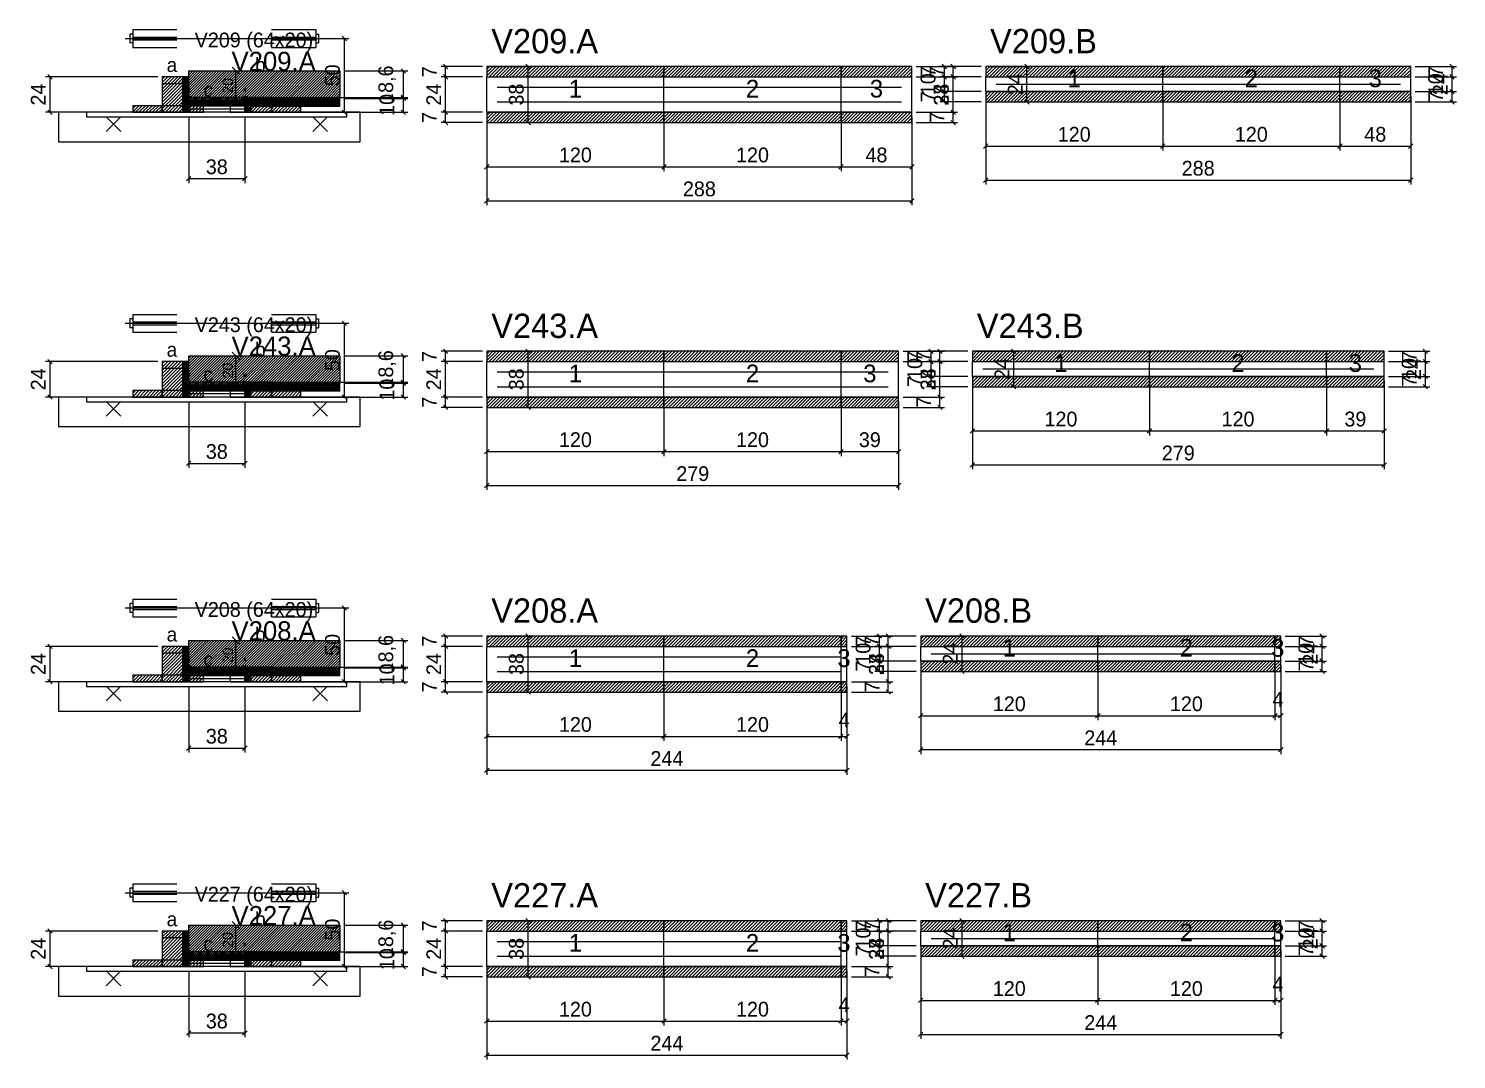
# Model space of a CAD drawing. Extents: x -9000 to 3070, y -3947 to 1250.
# Drawn here: x -69 to 899, y -3368 to -2669 of the extents above; entities that cross this region are included whole.
import ezdxf
from ezdxf.enums import TextEntityAlignment as Align

# ---------------------------------------------------------------- set-up
doc = ezdxf.new("R2010")
doc.units = 0
for name, color, linetype in [('5', 5, 'Continuous'), ('BARRA_ANCORAGEM', 126, 'Continuous'), ('barrote', 126, 'Continuous'), ('CONCRETO', 251, 'Continuous'), ('COTA', 241, 'Continuous'), ('Cota Seção (2x)', 241, 'Continuous'), ('detalhes', 7, 'Continuous'), ('Hachura', 251, 'Continuous'), ('HACHURACONCRETO', 251, 'Continuous'), ('Madeira', 126, 'Continuous'), ('NOMENCLATURA', 7, 'Continuous'), ('Painéis', 200, 'Continuous'), ('presilha', 224, 'Continuous'), ('SARR_2.2x5', 40, 'Continuous'), ('SARR_2.2x7', 40, 'Continuous'), ('SARRAFO_2_2X7', 40, 'Continuous'), ('SCO-___-LAJ', 224, 'Continuous'), ('TENSOR', 224, 'Continuous'), ('Texto Seção', 7, 'Continuous')]:
    doc.layers.add(name, color=color, linetype=linetype)
doc.dimstyles.new('PAINEL', dxfattribs={"dimtxt": 10, "dimasz": 3, "dimexe": 3, "dimexo": 3, "dimgap": 3, "dimtad": 1, "dimblk": 'OBLIQUE', "dimblk1": 'OBLIQUE', "dimcen": 2.5, "dimclrd": 4, "dimclre": 4, "dimclrt": 240, "dimazin": 3, "dimtfac": 1, "dimtmove": 0, "dimatfit": 3})
doc.dimstyles.new('SECAO2X', dxfattribs={"dimtxt": 7, "dimasz": 5, "dimexe": 3, "dimexo": 3, "dimgap": 2, "dimtad": 3, "dimblk": 'OBLIQUE', "dimblk1": 'OBLIQUE', "dimcen": 2.5, "dimclrd": 4, "dimclre": 4, "dimclrt": 1, "dimazin": 3, "dimtfac": 1, "dimtmove": 0, "dimatfit": 3})

# ---------------------------------------------------------------- blocks, each defined once
blk = doc.blocks.new('PAR_ESQ')
for p, q in [((-1, -1), (1, 1)), ((-1, 1), (1, -1))]:
    blk.add_line(p, q)
blk = doc.blocks.new('PAR_FUNDO_ESQ')
for p, q in [((-1, -1), (1, 1)), ((-1, 1), (1, -1))]:
    blk.add_line(p, q)
blk = doc.blocks.new('PAR_FUNDO_DIR')
for p, q in [((-1, -1), (1, 1)), ((-1, 1), (1, -1))]:
    blk.add_line(p, q)
blk = doc.blocks.new('par_int_esq')
for p, q in [((-1, -1), (1, 1)), ((-1, 1), (1, -1))]:
    blk.add_line(p, q)
blk = doc.blocks.new('par_int_dir')
for p, q in [((-1, -1), (1, 1)), ((-1, 1), (1, -1))]:
    blk.add_line(p, q)
blk = doc.blocks.new('_OBLIQUE')
at = {"color": 0, "linetype": 'BYBLOCK'}
blk.add_line((-0.5, -0.5), (0.5, 0.5), dxfattribs=at)

msp = doc.modelspace()

# ---------------------------------------------------------------- hatches: boundary and pattern name
at = {"layer": 'COTA'}
h = msp.add_hatch(dxfattribs=at)
h.set_pattern_fill('ANSI31', scale=0.4)
h.paths.add_polyline_path([(40, -2718), (40, -2698), (142.43, -2698), (142.43, -2716.6), (78, -2716.6), (78, -2718)])
h = msp.add_hatch(dxfattribs=at)
h.set_pattern_fill('ANSI31', scale=0.5)
h.paths.add_polyline_path([(242, -2702), (362, -2702), (362, -2695), (242, -2695)])
h = msp.add_hatch(dxfattribs=at)
h.set_pattern_fill('ANSI31', scale=0.5)
h.paths.add_polyline_path([(362, -2702), (482, -2702), (482, -2695), (362, -2695)])
h = msp.add_hatch(dxfattribs=at)
h.set_pattern_fill('ANSI31', scale=0.5)
h.paths.add_polyline_path([(482, -2702), (530, -2702), (530, -2695), (482, -2695)])
h = msp.add_hatch(dxfattribs=at)
h.set_pattern_fill('ANSI31', scale=0.5)
h.paths.add_polyline_path([(580, -2702), (700, -2702), (700, -2695), (580, -2695)])
h = msp.add_hatch(dxfattribs=at)
h.set_pattern_fill('ANSI31', scale=0.5)
h.paths.add_polyline_path([(700, -2702), (820, -2702), (820, -2695), (700, -2695)])
h = msp.add_hatch(dxfattribs=at)
h.set_pattern_fill('ANSI31', scale=0.5)
h.paths.add_polyline_path([(820, -2702), (868, -2702), (868, -2695), (820, -2695)])
h = msp.add_hatch(dxfattribs=at)
h.set_pattern_fill('ANSI31', scale=0.5)
h.paths.add_polyline_path([(580, -2719), (700, -2719), (700, -2712), (580, -2712)])
h = msp.add_hatch(dxfattribs=at)
h.set_pattern_fill('ANSI31', scale=0.5)
h.paths.add_polyline_path([(700, -2719), (820, -2719), (820, -2712), (700, -2712)])
h = msp.add_hatch(dxfattribs=at)
h.set_pattern_fill('ANSI31', scale=0.5)
h.paths.add_polyline_path([(820, -2719), (868, -2719), (868, -2712), (820, -2712)])
h = msp.add_hatch(dxfattribs=at)
h.set_pattern_fill('ANSI31', scale=0.5)
h.paths.add_polyline_path([(242, -2733), (362, -2733), (362, -2726), (242, -2726)])
h = msp.add_hatch(dxfattribs=at)
h.set_pattern_fill('ANSI31', scale=0.5)
h.paths.add_polyline_path([(362, -2733), (482, -2733), (482, -2726), (362, -2726)])
h = msp.add_hatch(dxfattribs=at)
h.set_pattern_fill('ANSI31', scale=0.5)
h.paths.add_polyline_path([(482, -2733), (530, -2733), (530, -2726), (482, -2726)])
h = msp.add_hatch(dxfattribs=at)
h.set_pattern_fill('ANSI31', scale=0.4)
h.paths.add_polyline_path([(40, -2911), (40, -2891), (142.43, -2891), (142.43, -2909.6), (78, -2909.6), (78, -2911)])
h = msp.add_hatch(dxfattribs=at)
h.set_pattern_fill('ANSI31', scale=0.5)
h.paths.add_polyline_path([(242, -2895), (362, -2895), (362, -2888), (242, -2888)])
h = msp.add_hatch(dxfattribs=at)
h.set_pattern_fill('ANSI31', scale=0.5)
h.paths.add_polyline_path([(362, -2895), (482, -2895), (482, -2888), (362, -2888)])
h = msp.add_hatch(dxfattribs=at)
h.set_pattern_fill('ANSI31', scale=0.5)
h.paths.add_polyline_path([(482, -2895), (521, -2895), (521, -2888), (482, -2888)])
h = msp.add_hatch(dxfattribs=at)
h.set_pattern_fill('ANSI31', scale=0.5)
h.paths.add_polyline_path([(571, -2895), (691, -2895), (691, -2888), (571, -2888)])
h = msp.add_hatch(dxfattribs=at)
h.set_pattern_fill('ANSI31', scale=0.5)
h.paths.add_polyline_path([(691, -2895), (811, -2895), (811, -2888), (691, -2888)])
h = msp.add_hatch(dxfattribs=at)
h.set_pattern_fill('ANSI31', scale=0.5)
h.paths.add_polyline_path([(811, -2895), (850, -2895), (850, -2888), (811, -2888)])
h = msp.add_hatch(dxfattribs=at)
h.set_pattern_fill('ANSI31', scale=0.5)
h.paths.add_polyline_path([(571, -2912), (691, -2912), (691, -2905), (571, -2905)])
h = msp.add_hatch(dxfattribs=at)
h.set_pattern_fill('ANSI31', scale=0.5)
h.paths.add_polyline_path([(691, -2912), (811, -2912), (811, -2905), (691, -2905)])
h = msp.add_hatch(dxfattribs=at)
h.set_pattern_fill('ANSI31', scale=0.5)
h.paths.add_polyline_path([(811, -2912), (850, -2912), (850, -2905), (811, -2905)])
h = msp.add_hatch(dxfattribs=at)
h.set_pattern_fill('ANSI31', scale=0.5)
h.paths.add_polyline_path([(242, -2926), (362, -2926), (362, -2919), (242, -2919)])
h = msp.add_hatch(dxfattribs=at)
h.set_pattern_fill('ANSI31', scale=0.5)
h.paths.add_polyline_path([(362, -2926), (482, -2926), (482, -2919), (362, -2919)])
h = msp.add_hatch(dxfattribs=at)
h.set_pattern_fill('ANSI31', scale=0.5)
h.paths.add_polyline_path([(482, -2926), (521, -2926), (521, -2919), (482, -2919)])
h = msp.add_hatch(dxfattribs=at)
h.set_pattern_fill('ANSI31', scale=0.4)
h.paths.add_polyline_path([(40, -3104), (40, -3084), (142.43, -3084), (142.43, -3102.6), (78, -3102.6), (78, -3104)])
h = msp.add_hatch(dxfattribs=at)
h.set_pattern_fill('ANSI31', scale=0.5)
h.paths.add_polyline_path([(242, -3088), (362, -3088), (362, -3081), (242, -3081)])
h = msp.add_hatch(dxfattribs=at)
h.set_pattern_fill('ANSI31', scale=0.5)
h.paths.add_polyline_path([(362, -3088), (482, -3088), (482, -3081), (362, -3081)])
h = msp.add_hatch(dxfattribs=at)
h.set_pattern_fill('ANSI31', scale=0.5)
h.paths.add_polyline_path([(482, -3088), (486, -3088), (486, -3081), (482, -3081)])
h = msp.add_hatch(dxfattribs=at)
h.set_pattern_fill('ANSI31', scale=0.5)
h.paths.add_polyline_path([(536, -3088), (656, -3088), (656, -3081), (536, -3081)])
h = msp.add_hatch(dxfattribs=at)
h.set_pattern_fill('ANSI31', scale=0.5)
h.paths.add_polyline_path([(656, -3088), (776, -3088), (776, -3081), (656, -3081)])
h = msp.add_hatch(dxfattribs=at)
h.set_pattern_fill('ANSI31', scale=0.5)
h.paths.add_polyline_path([(776, -3088), (780, -3088), (780, -3081), (776, -3081)])
h = msp.add_hatch(dxfattribs=at)
h.set_pattern_fill('ANSI31', scale=0.5)
h.paths.add_polyline_path([(536, -3105), (656, -3105), (656, -3098), (536, -3098)])
h = msp.add_hatch(dxfattribs=at)
h.set_pattern_fill('ANSI31', scale=0.5)
h.paths.add_polyline_path([(656, -3105), (776, -3105), (776, -3098), (656, -3098)])
h = msp.add_hatch(dxfattribs=at)
h.set_pattern_fill('ANSI31', scale=0.5)
h.paths.add_polyline_path([(776, -3105), (780, -3105), (780, -3098), (776, -3098)])
h = msp.add_hatch(dxfattribs=at)
h.set_pattern_fill('ANSI31', scale=0.5)
h.paths.add_polyline_path([(242, -3119), (362, -3119), (362, -3112), (242, -3112)])
h = msp.add_hatch(dxfattribs=at)
h.set_pattern_fill('ANSI31', scale=0.5)
h.paths.add_polyline_path([(362, -3119), (482, -3119), (482, -3112), (362, -3112)])
h = msp.add_hatch(dxfattribs=at)
h.set_pattern_fill('ANSI31', scale=0.5)
h.paths.add_polyline_path([(482, -3119), (486, -3119), (486, -3112), (482, -3112)])
h = msp.add_hatch(dxfattribs=at)
h.set_pattern_fill('ANSI31', scale=0.4)
h.paths.add_polyline_path([(40, -3297), (40, -3277), (142.43, -3277), (142.43, -3295.6), (78, -3295.6), (78, -3297)])
h = msp.add_hatch(dxfattribs=at)
h.set_pattern_fill('ANSI31', scale=0.5)
h.paths.add_polyline_path([(242, -3281), (362, -3281), (362, -3274), (242, -3274)])
h = msp.add_hatch(dxfattribs=at)
h.set_pattern_fill('ANSI31', scale=0.5)
h.paths.add_polyline_path([(362, -3281), (482, -3281), (482, -3274), (362, -3274)])
h = msp.add_hatch(dxfattribs=at)
h.set_pattern_fill('ANSI31', scale=0.5)
h.paths.add_polyline_path([(482, -3281), (486, -3281), (486, -3274), (482, -3274)])
h = msp.add_hatch(dxfattribs=at)
h.set_pattern_fill('ANSI31', scale=0.5)
h.paths.add_polyline_path([(536, -3281), (656, -3281), (656, -3274), (536, -3274)])
h = msp.add_hatch(dxfattribs=at)
h.set_pattern_fill('ANSI31', scale=0.5)
h.paths.add_polyline_path([(656, -3281), (776, -3281), (776, -3274), (656, -3274)])
h = msp.add_hatch(dxfattribs=at)
h.set_pattern_fill('ANSI31', scale=0.5)
h.paths.add_polyline_path([(776, -3281), (780, -3281), (780, -3274), (776, -3274)])
h = msp.add_hatch(dxfattribs=at)
h.set_pattern_fill('ANSI31', scale=0.5)
h.paths.add_polyline_path([(536, -3298), (656, -3298), (656, -3291), (536, -3291)])
h = msp.add_hatch(dxfattribs=at)
h.set_pattern_fill('ANSI31', scale=0.5)
h.paths.add_polyline_path([(656, -3298), (776, -3298), (776, -3291), (656, -3291)])
h = msp.add_hatch(dxfattribs=at)
h.set_pattern_fill('ANSI31', scale=0.5)
h.paths.add_polyline_path([(776, -3298), (780, -3298), (780, -3291), (776, -3291)])
h = msp.add_hatch(dxfattribs=at)
h.set_pattern_fill('ANSI31', scale=0.5)
h.paths.add_polyline_path([(242, -3312), (362, -3312), (362, -3305), (242, -3305)])
h = msp.add_hatch(dxfattribs=at)
h.set_pattern_fill('ANSI31', scale=0.5)
h.paths.add_polyline_path([(362, -3312), (482, -3312), (482, -3305), (362, -3305)])
h = msp.add_hatch(dxfattribs=at)
h.set_pattern_fill('ANSI31', scale=0.5)
h.paths.add_polyline_path([(482, -3312), (486, -3312), (486, -3305), (482, -3305)])
at = {"layer": 'Hachura'}
h = msp.add_hatch(dxfattribs=at)
h.set_pattern_fill('ANSI31', scale=0.5)
h.paths.add_polyline_path([(22, -2726), (36, -2726), (36, -2702), (22, -2702)])
h = msp.add_hatch(dxfattribs=at)
h.set_pattern_fill('ANSI31', scale=0.5)
h.paths.add_polyline_path([(22, -2706.4), (36, -2706.4), (36, -2702), (22, -2702)])
h = msp.add_hatch(dxfattribs=at)
h.set_pattern_fill('SOLID')
h.paths.add_polyline_path([(36, -2726), (40, -2726), (40, -2702), (36, -2702)])
h = msp.add_hatch(dxfattribs=at)
h.set_pattern_fill('SOLID')
h.paths.add_polyline_path([(40, -2721.6), (78, -2721.6), (78, -2718), (40, -2718)])
h = msp.add_hatch(dxfattribs=at)
h.set_pattern_fill('SOLID')
h.paths.add_polyline_path([(78, -2726), (82, -2726), (82, -2716), (78, -2716)])
h = msp.add_hatch(dxfattribs=at)
h.set_pattern_fill('SOLID')
h.paths.add_polyline_path([(78, -2716), (142.43, -2716), (142.43, -2722), (78, -2722)])
h = msp.add_hatch(dxfattribs=at)
h.set_pattern_fill('ANSI31', scale=0.5)
h.paths.add_polyline_path([(82, -2726), (96, -2726), (96, -2716), (82, -2716)])
h = msp.add_hatch(dxfattribs=at)
h.set_pattern_fill('ANSI31', scale=0.5)
h.paths.add_polyline_path([(82, -2720.4), (96, -2720.4), (96, -2716), (82, -2716)])
h = msp.add_hatch(dxfattribs=at)
h.set_pattern_fill('ANSI31', scale=0.5)
h.paths.add_polyline_path([(2, -2726), (22, -2726), (22, -2721.6), (2, -2721.6)])
h = msp.add_hatch(dxfattribs=at)
h.set_pattern_fill('ANSI31', scale=0.5)
h.paths.add_polyline_path([(40, -2726), (50, -2726), (50, -2721.6), (40, -2721.6)])
h = msp.add_hatch(dxfattribs=at)
h.set_pattern_fill('ANSI31', scale=0.5)
h.paths.add_polyline_path([(96, -2726), (116, -2726), (116, -2721.6), (96, -2721.6)])
h = msp.add_hatch(dxfattribs=at)
h.set_pattern_fill('ANSI31', scale=0.5)
h.paths.add_polyline_path([(22, -2919), (36, -2919), (36, -2895), (22, -2895)])
h = msp.add_hatch(dxfattribs=at)
h.set_pattern_fill('ANSI31', scale=0.5)
h.paths.add_polyline_path([(22, -2899.4), (36, -2899.4), (36, -2895), (22, -2895)])
h = msp.add_hatch(dxfattribs=at)
h.set_pattern_fill('SOLID')
h.paths.add_polyline_path([(36, -2919), (40, -2919), (40, -2895), (36, -2895)])
h = msp.add_hatch(dxfattribs=at)
h.set_pattern_fill('SOLID')
h.paths.add_polyline_path([(40, -2914.6), (78, -2914.6), (78, -2911), (40, -2911)])
h = msp.add_hatch(dxfattribs=at)
h.set_pattern_fill('SOLID')
h.paths.add_polyline_path([(78, -2919), (82, -2919), (82, -2909), (78, -2909)])
h = msp.add_hatch(dxfattribs=at)
h.set_pattern_fill('SOLID')
h.paths.add_polyline_path([(78, -2909), (142.43, -2909), (142.43, -2915), (78, -2915)])
h = msp.add_hatch(dxfattribs=at)
h.set_pattern_fill('ANSI31', scale=0.5)
h.paths.add_polyline_path([(82, -2919), (96, -2919), (96, -2909), (82, -2909)])
h = msp.add_hatch(dxfattribs=at)
h.set_pattern_fill('ANSI31', scale=0.5)
h.paths.add_polyline_path([(82, -2913.4), (96, -2913.4), (96, -2909), (82, -2909)])
h = msp.add_hatch(dxfattribs=at)
h.set_pattern_fill('ANSI31', scale=0.5)
h.paths.add_polyline_path([(2, -2919), (22, -2919), (22, -2914.6), (2, -2914.6)])
h = msp.add_hatch(dxfattribs=at)
h.set_pattern_fill('ANSI31', scale=0.5)
h.paths.add_polyline_path([(40, -2919), (50, -2919), (50, -2914.6), (40, -2914.6)])
h = msp.add_hatch(dxfattribs=at)
h.set_pattern_fill('ANSI31', scale=0.5)
h.paths.add_polyline_path([(96, -2919), (116, -2919), (116, -2914.6), (96, -2914.6)])
h = msp.add_hatch(dxfattribs=at)
h.set_pattern_fill('ANSI31', scale=0.5)
h.paths.add_polyline_path([(22, -3112), (36, -3112), (36, -3088), (22, -3088)])
h = msp.add_hatch(dxfattribs=at)
h.set_pattern_fill('ANSI31', scale=0.5)
h.paths.add_polyline_path([(22, -3092.4), (36, -3092.4), (36, -3088), (22, -3088)])
h = msp.add_hatch(dxfattribs=at)
h.set_pattern_fill('SOLID')
h.paths.add_polyline_path([(36, -3112), (40, -3112), (40, -3088), (36, -3088)])
h = msp.add_hatch(dxfattribs=at)
h.set_pattern_fill('SOLID')
h.paths.add_polyline_path([(40, -3107.6), (78, -3107.6), (78, -3104), (40, -3104)])
h = msp.add_hatch(dxfattribs=at)
h.set_pattern_fill('SOLID')
h.paths.add_polyline_path([(78, -3112), (82, -3112), (82, -3102), (78, -3102)])
h = msp.add_hatch(dxfattribs=at)
h.set_pattern_fill('SOLID')
h.paths.add_polyline_path([(78, -3102), (142.43, -3102), (142.43, -3108), (78, -3108)])
h = msp.add_hatch(dxfattribs=at)
h.set_pattern_fill('ANSI31', scale=0.5)
h.paths.add_polyline_path([(82, -3112), (96, -3112), (96, -3102), (82, -3102)])
h = msp.add_hatch(dxfattribs=at)
h.set_pattern_fill('ANSI31', scale=0.5)
h.paths.add_polyline_path([(82, -3106.4), (96, -3106.4), (96, -3102), (82, -3102)])
h = msp.add_hatch(dxfattribs=at)
h.set_pattern_fill('ANSI31', scale=0.5)
h.paths.add_polyline_path([(2, -3112), (22, -3112), (22, -3107.6), (2, -3107.6)])
h = msp.add_hatch(dxfattribs=at)
h.set_pattern_fill('ANSI31', scale=0.5)
h.paths.add_polyline_path([(40, -3112), (50, -3112), (50, -3107.6), (40, -3107.6)])
h = msp.add_hatch(dxfattribs=at)
h.set_pattern_fill('ANSI31', scale=0.5)
h.paths.add_polyline_path([(96, -3112), (116, -3112), (116, -3107.6), (96, -3107.6)])
h = msp.add_hatch(dxfattribs=at)
h.set_pattern_fill('ANSI31', scale=0.5)
h.paths.add_polyline_path([(22, -3305), (36, -3305), (36, -3281), (22, -3281)])
h = msp.add_hatch(dxfattribs=at)
h.set_pattern_fill('ANSI31', scale=0.5)
h.paths.add_polyline_path([(22, -3285.4), (36, -3285.4), (36, -3281), (22, -3281)])
h = msp.add_hatch(dxfattribs=at)
h.set_pattern_fill('SOLID')
h.paths.add_polyline_path([(36, -3305), (40, -3305), (40, -3281), (36, -3281)])
h = msp.add_hatch(dxfattribs=at)
h.set_pattern_fill('SOLID')
h.paths.add_polyline_path([(40, -3300.6), (78, -3300.6), (78, -3297), (40, -3297)])
h = msp.add_hatch(dxfattribs=at)
h.set_pattern_fill('SOLID')
h.paths.add_polyline_path([(78, -3305), (82, -3305), (82, -3295), (78, -3295)])
h = msp.add_hatch(dxfattribs=at)
h.set_pattern_fill('SOLID')
h.paths.add_polyline_path([(78, -3295), (142.43, -3295), (142.43, -3301), (78, -3301)])
h = msp.add_hatch(dxfattribs=at)
h.set_pattern_fill('ANSI31', scale=0.5)
h.paths.add_polyline_path([(82, -3305), (96, -3305), (96, -3295), (82, -3295)])
h = msp.add_hatch(dxfattribs=at)
h.set_pattern_fill('ANSI31', scale=0.5)
h.paths.add_polyline_path([(82, -3299.4), (96, -3299.4), (96, -3295), (82, -3295)])
h = msp.add_hatch(dxfattribs=at)
h.set_pattern_fill('ANSI31', scale=0.5)
h.paths.add_polyline_path([(2, -3305), (22, -3305), (22, -3300.6), (2, -3300.6)])
h = msp.add_hatch(dxfattribs=at)
h.set_pattern_fill('ANSI31', scale=0.5)
h.paths.add_polyline_path([(40, -3305), (50, -3305), (50, -3300.6), (40, -3300.6)])
h = msp.add_hatch(dxfattribs=at)
h.set_pattern_fill('ANSI31', scale=0.5)
h.paths.add_polyline_path([(96, -3305), (116, -3305), (116, -3300.6), (96, -3300.6)])
at = {"layer": 'HACHURACONCRETO'}
h = msp.add_hatch(dxfattribs=at)
h.set_pattern_fill('ANSI31', scale=0.3)
h.paths.add_polyline_path([(40, -2721.6), (78, -2721.6), (78, -2716), (40, -2716)])
h = msp.add_hatch(dxfattribs=at)
h.set_pattern_fill('ANSI31', scale=0.3)
h.paths.add_polyline_path([(40, -2914.6), (78, -2914.6), (78, -2909), (40, -2909)])
h = msp.add_hatch(dxfattribs=at)
h.set_pattern_fill('ANSI31', scale=0.3)
h.paths.add_polyline_path([(40, -3107.6), (78, -3107.6), (78, -3102), (40, -3102)])
h = msp.add_hatch(dxfattribs=at)
h.set_pattern_fill('ANSI31', scale=0.3)
h.paths.add_polyline_path([(40, -3300.6), (78, -3300.6), (78, -3295), (40, -3295)])

# ---------------------------------------------------------------- linework, layer by layer
for p, q in [((2, -2670), (32, -2670)), ((2, -2670), (2, -2682)), ((96, -2670), (126, -2670)), ((126, -2670), (126, -2682)), ((0, -2673), (0, -2679)), ((2, -2673), (0, -2673)), ((2, -2679), (0, -2679)), ((2, -2675), (32, -2675)), ((2, -2677), (32, -2677)), ((96, -2675), (126, -2675)), ((96, -2677), (126, -2677)), ((126, -2673), (128, -2673)), ((126, -2679), (128, -2679)), ((128, -2673), (128, -2679)), ((2, -2682), (32, -2682)), ((96, -2682), (126, -2682)), ((2, -2863), (32, -2863)), ((2, -2863), (2, -2875)), ((96, -2863), (126, -2863)), ((126, -2863), (126, -2875)), ((0, -2866), (0, -2872)), ((2, -2866), (0, -2866)), ((2, -2872), (0, -2872)), ((2, -2868), (32, -2868)), ((2, -2870), (32, -2870)), ((96, -2868), (126, -2868)), ((96, -2870), (126, -2870)), ((126, -2866), (128, -2866)), ((126, -2872), (128, -2872)), ((128, -2866), (128, -2872)), ((2, -2875), (32, -2875)), ((96, -2875), (126, -2875)), ((2, -3056), (32, -3056)), ((2, -3056), (2, -3068)), ((96, -3056), (126, -3056)), ((126, -3056), (126, -3068)), ((0, -3059), (0, -3065)), ((2, -3059), (0, -3059)), ((2, -3065), (0, -3065)), ((2, -3061), (32, -3061)), ((2, -3063), (32, -3063)), ((96, -3061), (126, -3061)), ((96, -3063), (126, -3063)), ((126, -3059), (128, -3059)), ((126, -3065), (128, -3065)), ((128, -3059), (128, -3065)), ((2, -3068), (32, -3068)), ((96, -3068), (126, -3068)), ((2, -3249), (32, -3249)), ((2, -3249), (2, -3261)), ((96, -3249), (126, -3249)), ((126, -3249), (126, -3261)), ((0, -3252), (0, -3258)), ((2, -3252), (0, -3252)), ((2, -3258), (0, -3258)), ((2, -3254), (32, -3254)), ((2, -3256), (32, -3256)), ((96, -3254), (126, -3254)), ((96, -3256), (126, -3256)), ((126, -3252), (128, -3252)), ((126, -3258), (128, -3258)), ((128, -3252), (128, -3258)), ((2, -3261), (32, -3261)), ((96, -3261), (126, -3261))]:
    msp.add_line(p, q)
at = {"layer": 'BARRA_ANCORAGEM'}
for p, q in [((40, -2718.3), (78, -2718.3)), ((40, -2720.3), (40, -2718.3)), ((78, -2720.3), (78, -2718.3)), ((40, -2720.3), (78, -2720.3)), ((40, -2721.7), (78, -2721.7)), ((40, -2723.7), (40, -2721.7)), ((40, -2723.7), (78, -2723.7)), ((78, -2723.7), (78, -2721.7)), ((40, -2911.3), (78, -2911.3)), ((40, -2913.3), (40, -2911.3)), ((78, -2913.3), (78, -2911.3)), ((40, -2913.3), (78, -2913.3)), ((40, -2914.7), (78, -2914.7)), ((40, -2916.7), (40, -2914.7)), ((40, -2916.7), (78, -2916.7)), ((78, -2916.7), (78, -2914.7)), ((40, -3104.3), (78, -3104.3)), ((40, -3106.3), (40, -3104.3)), ((78, -3106.3), (78, -3104.3)), ((40, -3106.3), (78, -3106.3)), ((40, -3107.7), (78, -3107.7)), ((40, -3109.7), (40, -3107.7)), ((40, -3109.7), (78, -3109.7)), ((78, -3109.7), (78, -3107.7)), ((40, -3297.3), (78, -3297.3)), ((40, -3299.3), (40, -3297.3)), ((40, -3299.3), (78, -3299.3)), ((78, -3299.3), (78, -3297.3)), ((40, -3300.7), (78, -3300.7)), ((40, -3302.7), (40, -3300.7)), ((40, -3302.7), (78, -3302.7)), ((78, -3302.7), (78, -3300.7))]:
    msp.add_line(p, q, dxfattribs=at)
at = {"layer": 'barrote'}
for points in [[(-48.215, -2746), (156.215, -2746), (156.215, -2726), (-48.215, -2726)], [(-48.215, -2939), (156.215, -2939), (156.215, -2919), (-48.215, -2919)], [(-48.215, -3132), (156.215, -3132), (156.215, -3112), (-48.215, -3112)], [(-48.215, -3325), (156.215, -3325), (156.215, -3305), (-48.215, -3305)]]:
    msp.add_lwpolyline(points, close=True, dxfattribs=at)
at = {"layer": 'CONCRETO'}
for points in [[(40, -2718), (40, -2698), (142.43, -2698), (142.43, -2716.6), (78, -2716.6), (78, -2718)], [(40, -2911), (40, -2891), (142.43, -2891), (142.43, -2909.6), (78, -2909.6), (78, -2911)], [(40, -3104), (40, -3084), (142.43, -3084), (142.43, -3102.6), (78, -3102.6), (78, -3104)], [(40, -3297), (40, -3277), (142.43, -3277), (142.43, -3295.6), (78, -3295.6), (78, -3297)]]:
    msp.add_lwpolyline(points, close=True, dxfattribs=at)
at = {"layer": 'HACHURACONCRETO'}
for points in [[(40, -2721.6), (78, -2721.6), (78, -2716), (40, -2716)], [(40, -2914.6), (78, -2914.6), (78, -2909), (40, -2909)], [(40, -3107.6), (78, -3107.6), (78, -3102), (40, -3102)], [(40, -3300.6), (78, -3300.6), (78, -3295), (40, -3295)]]:
    msp.add_lwpolyline(points, close=True, dxfattribs=at)
at = {"layer": 'Madeira'}
for points in [[(22, -2726), (36, -2726), (36, -2702), (22, -2702)], [(22, -2706.4), (36, -2706.4), (36, -2702), (22, -2702)], [(82, -2726), (96, -2726), (96, -2716), (82, -2716)], [(82, -2720.4), (96, -2720.4), (96, -2716), (82, -2716)], [(2, -2726), (22, -2726), (22, -2721.6), (2, -2721.6)], [(22, -2726), (36, -2726), (36, -2721.6), (22, -2721.6)], [(40, -2726), (50, -2726), (50, -2721.6), (40, -2721.6)], [(68, -2726), (78, -2726), (78, -2721.6), (68, -2721.6)], [(96, -2726), (116, -2726), (116, -2721.6), (96, -2721.6)], [(22, -2919), (36, -2919), (36, -2895), (22, -2895)], [(22, -2899.4), (36, -2899.4), (36, -2895), (22, -2895)], [(82, -2919), (96, -2919), (96, -2909), (82, -2909)], [(82, -2913.4), (96, -2913.4), (96, -2909), (82, -2909)], [(2, -2919), (22, -2919), (22, -2914.6), (2, -2914.6)], [(22, -2919), (36, -2919), (36, -2914.6), (22, -2914.6)], [(40, -2919), (50, -2919), (50, -2914.6), (40, -2914.6)], [(68, -2919), (78, -2919), (78, -2914.6), (68, -2914.6)], [(96, -2919), (116, -2919), (116, -2914.6), (96, -2914.6)], [(22, -3112), (36, -3112), (36, -3088), (22, -3088)], [(22, -3092.4), (36, -3092.4), (36, -3088), (22, -3088)], [(82, -3112), (96, -3112), (96, -3102), (82, -3102)], [(82, -3106.4), (96, -3106.4), (96, -3102), (82, -3102)], [(2, -3112), (22, -3112), (22, -3107.6), (2, -3107.6)], [(22, -3112), (36, -3112), (36, -3107.6), (22, -3107.6)], [(40, -3112), (50, -3112), (50, -3107.6), (40, -3107.6)], [(68, -3112), (78, -3112), (78, -3107.6), (68, -3107.6)], [(96, -3112), (116, -3112), (116, -3107.6), (96, -3107.6)], [(22, -3305), (36, -3305), (36, -3281), (22, -3281)], [(22, -3285.4), (36, -3285.4), (36, -3281), (22, -3281)], [(82, -3305), (96, -3305), (96, -3295), (82, -3295)], [(82, -3299.4), (96, -3299.4), (96, -3295), (82, -3295)], [(2, -3305), (22, -3305), (22, -3300.6), (2, -3300.6)], [(22, -3305), (36, -3305), (36, -3300.6), (22, -3300.6)], [(40, -3305), (50, -3305), (50, -3300.6), (40, -3300.6)], [(68, -3305), (78, -3305), (78, -3300.6), (68, -3300.6)], [(96, -3305), (116, -3305), (116, -3300.6), (96, -3300.6)]]:
    msp.add_lwpolyline(points, close=True, dxfattribs=at)
at = {"layer": 'Painéis'}
for p, q in [((242, -2702), (362, -2702)), ((242, -2726), (242, -2702)), ((362, -2726), (362, -2702)), ((362, -2726), (362, -2702)), ((362, -2702), (482, -2702)), ((362, -2726), (362, -2702)), ((482, -2726), (482, -2702)), ((482, -2726), (482, -2702)), ((482, -2702), (530, -2702)), ((482, -2726), (482, -2702)), ((530, -2726), (530, -2702)), ((580, -2702), (700, -2702)), ((580, -2712), (580, -2702)), ((700, -2712), (700, -2702)), ((700, -2712), (700, -2702)), ((700, -2702), (820, -2702)), ((700, -2712), (700, -2702)), ((820, -2712), (820, -2702)), ((820, -2712), (820, -2702)), ((820, -2702), (868, -2702)), ((820, -2712), (820, -2702)), ((868, -2712), (868, -2702)), ((580, -2712), (700, -2712)), ((700, -2712), (820, -2712)), ((820, -2712), (868, -2712)), ((242, -2726), (362, -2726)), ((362, -2726), (482, -2726)), ((482, -2726), (530, -2726)), ((242, -2895), (362, -2895)), ((242, -2919), (242, -2895)), ((362, -2919), (362, -2895)), ((362, -2919), (362, -2895)), ((362, -2895), (482, -2895)), ((362, -2919), (362, -2895)), ((482, -2919), (482, -2895)), ((482, -2919), (482, -2895)), ((482, -2895), (521, -2895)), ((482, -2919), (482, -2895)), ((521, -2919), (521, -2895)), ((571, -2895), (691, -2895)), ((571, -2905), (571, -2895)), ((691, -2905), (691, -2895)), ((691, -2905), (691, -2895)), ((691, -2895), (811, -2895)), ((691, -2905), (691, -2895)), ((811, -2905), (811, -2895)), ((811, -2905), (811, -2895)), ((811, -2895), (850, -2895)), ((811, -2905), (811, -2895)), ((850, -2905), (850, -2895)), ((571, -2905), (691, -2905)), ((691, -2905), (811, -2905)), ((811, -2905), (850, -2905)), ((242, -2919), (362, -2919)), ((362, -2919), (482, -2919)), ((482, -2919), (521, -2919)), ((242, -3088), (362, -3088)), ((242, -3112), (242, -3088)), ((362, -3112), (362, -3088)), ((362, -3112), (362, -3088)), ((362, -3088), (482, -3088)), ((362, -3112), (362, -3088)), ((482, -3112), (482, -3088)), ((482, -3112), (482, -3088)), ((482, -3088), (486, -3088)), ((482, -3112), (482, -3088)), ((486, -3112), (486, -3088)), ((536, -3088), (656, -3088)), ((536, -3098), (536, -3088)), ((656, -3098), (656, -3088)), ((656, -3098), (656, -3088)), ((656, -3088), (776, -3088)), ((656, -3098), (656, -3088)), ((776, -3098), (776, -3088)), ((776, -3098), (776, -3088)), ((776, -3088), (780, -3088)), ((776, -3098), (776, -3088)), ((780, -3098), (780, -3088)), ((536, -3098), (656, -3098)), ((656, -3098), (776, -3098)), ((776, -3098), (780, -3098)), ((242, -3112), (362, -3112)), ((362, -3112), (482, -3112)), ((482, -3112), (486, -3112)), ((242, -3281), (362, -3281)), ((242, -3305), (242, -3281)), ((362, -3305), (362, -3281)), ((362, -3305), (362, -3281)), ((362, -3281), (482, -3281)), ((362, -3305), (362, -3281)), ((482, -3305), (482, -3281)), ((482, -3305), (482, -3281)), ((482, -3281), (486, -3281)), ((482, -3305), (482, -3281)), ((486, -3305), (486, -3281)), ((536, -3281), (656, -3281)), ((536, -3291), (536, -3281)), ((656, -3291), (656, -3281)), ((656, -3291), (656, -3281)), ((656, -3281), (776, -3281)), ((656, -3291), (656, -3281)), ((776, -3291), (776, -3281)), ((776, -3291), (776, -3281)), ((776, -3281), (780, -3281)), ((776, -3291), (776, -3281)), ((780, -3291), (780, -3281)), ((536, -3291), (656, -3291)), ((656, -3291), (776, -3291)), ((776, -3291), (780, -3291)), ((242, -3305), (362, -3305)), ((362, -3305), (482, -3305)), ((482, -3305), (486, -3305))]:
    msp.add_line(p, q, dxfattribs=at)
for points in [[(36, -2726), (40, -2726), (40, -2702), (36, -2702)], [(40, -2721.6), (78, -2721.6), (78, -2718), (40, -2718)], [(78, -2726), (82, -2726), (82, -2716), (78, -2716)], [(78, -2716), (142.43, -2716), (142.43, -2716.6), (78, -2716.6)], [(36, -2919), (40, -2919), (40, -2895), (36, -2895)], [(40, -2914.6), (78, -2914.6), (78, -2911), (40, -2911)], [(78, -2919), (82, -2919), (82, -2909), (78, -2909)], [(78, -2909), (142.43, -2909), (142.43, -2909.6), (78, -2909.6)], [(36, -3112), (40, -3112), (40, -3088), (36, -3088)], [(40, -3107.6), (78, -3107.6), (78, -3104), (40, -3104)], [(78, -3112), (82, -3112), (82, -3102), (78, -3102)], [(78, -3102), (142.43, -3102), (142.43, -3102.6), (78, -3102.6)], [(36, -3305), (40, -3305), (40, -3281), (36, -3281)], [(40, -3300.6), (78, -3300.6), (78, -3297), (40, -3297)], [(78, -3305), (82, -3305), (82, -3295), (78, -3295)], [(78, -3295), (142.43, -3295), (142.43, -3295.6), (78, -3295.6)]]:
    msp.add_lwpolyline(points, close=True, dxfattribs=at)
at = {"layer": 'presilha'}
for p, q in [((-16, -2739), (-6, -2729)), ((-16, -2729), (-6, -2739)), ((124, -2739), (134, -2729)), ((124, -2729), (134, -2739)), ((-16, -2932), (-6, -2922)), ((-16, -2922), (-6, -2932)), ((124, -2932), (134, -2922)), ((124, -2922), (134, -2932)), ((-16, -3125), (-6, -3115)), ((-16, -3115), (-6, -3125)), ((124, -3125), (134, -3115)), ((124, -3115), (134, -3125)), ((-16, -3318), (-6, -3308)), ((-16, -3308), (-6, -3318)), ((124, -3318), (134, -3308)), ((124, -3308), (134, -3318))]:
    msp.add_line(p, q, dxfattribs=at)
at = {"layer": 'SARR_2.2x5'}
for points in [[(587, -2707), (700, -2707)], [(587, -2707), (700, -2707)], [(700, -2707), (820, -2707)], [(700, -2707), (820, -2707)], [(820, -2707), (861, -2707)], [(820, -2707), (861, -2707)], [(578, -2900), (691, -2900)], [(578, -2900), (691, -2900)], [(691, -2900), (811, -2900)], [(691, -2900), (811, -2900)], [(811, -2900), (843, -2900)], [(811, -2900), (843, -2900)], [(543, -3093), (656, -3093)], [(543, -3093), (656, -3093)], [(656, -3093), (776, -3093)], [(656, -3093), (776, -3093)], [(543, -3286), (656, -3286)], [(543, -3286), (656, -3286)], [(656, -3286), (776, -3286)], [(656, -3286), (776, -3286)]]:
    msp.add_lwpolyline(points, dxfattribs=at)
at = {"layer": 'SARR_2.2x7'}
for points in [[(249, -2709), (362, -2709)], [(249, -2709), (362, -2709)], [(362, -2709), (482, -2709)], [(362, -2709), (482, -2709)], [(482, -2709), (523, -2709)], [(482, -2709), (523, -2709)], [(249, -2719), (362, -2719)], [(249, -2719), (362, -2719)], [(362, -2719), (482, -2719)], [(362, -2719), (482, -2719)], [(482, -2719), (523, -2719)], [(482, -2719), (523, -2719)], [(249, -2902), (362, -2902)], [(249, -2902), (362, -2902)], [(362, -2902), (482, -2902)], [(362, -2902), (482, -2902)], [(482, -2902), (514, -2902)], [(482, -2902), (514, -2902)], [(249, -2912), (362, -2912)], [(249, -2912), (362, -2912)], [(362, -2912), (482, -2912)], [(362, -2912), (482, -2912)], [(482, -2912), (514, -2912)], [(482, -2912), (514, -2912)], [(249, -3095), (362, -3095)], [(249, -3095), (362, -3095)], [(362, -3095), (482, -3095)], [(362, -3095), (482, -3095)], [(249, -3105), (362, -3105)], [(249, -3105), (362, -3105)], [(362, -3105), (482, -3105)], [(362, -3105), (482, -3105)], [(249, -3288), (362, -3288)], [(249, -3288), (362, -3288)], [(362, -3288), (482, -3288)], [(362, -3288), (482, -3288)], [(249, -3298), (362, -3298)], [(249, -3298), (362, -3298)], [(362, -3298), (482, -3298)], [(362, -3298), (482, -3298)]]:
    msp.add_lwpolyline(points, dxfattribs=at)
at = {"layer": 'SARRAFO_2_2X7'}
for p, q in [((36, -2711.2), (36, -2706.8)), ((36, -2706.8), (40, -2706.8)), ((40, -2711.2), (40, -2706.8)), ((36, -2711.2), (40, -2711.2)), ((36, -2721.2), (36, -2716.8)), ((36, -2716.8), (40, -2716.8)), ((40, -2721.2), (40, -2716.8)), ((78, -2723.2), (78, -2718.8)), ((78, -2718.8), (82, -2718.8)), ((82, -2723.2), (82, -2718.8)), ((36, -2721.2), (40, -2721.2)), ((78, -2723.2), (82, -2723.2)), ((36, -2904.2), (36, -2899.8)), ((36, -2899.8), (40, -2899.8)), ((40, -2904.2), (40, -2899.8)), ((36, -2904.2), (40, -2904.2)), ((36, -2914.2), (36, -2909.8)), ((36, -2909.8), (40, -2909.8)), ((40, -2914.2), (40, -2909.8)), ((78, -2916.2), (78, -2911.8)), ((78, -2911.8), (82, -2911.8)), ((82, -2916.2), (82, -2911.8)), ((36, -2914.2), (40, -2914.2)), ((78, -2916.2), (82, -2916.2)), ((36, -3097.2), (36, -3092.8)), ((36, -3092.8), (40, -3092.8)), ((40, -3097.2), (40, -3092.8)), ((36, -3097.2), (40, -3097.2)), ((36, -3107.2), (36, -3102.8)), ((36, -3102.8), (40, -3102.8)), ((40, -3107.2), (40, -3102.8)), ((78, -3109.2), (78, -3104.8)), ((78, -3104.8), (82, -3104.8)), ((82, -3109.2), (82, -3104.8)), ((36, -3107.2), (40, -3107.2)), ((78, -3109.2), (82, -3109.2)), ((36, -3290.2), (36, -3285.8)), ((36, -3285.8), (40, -3285.8)), ((40, -3290.2), (40, -3285.8)), ((36, -3290.2), (40, -3290.2)), ((36, -3300.2), (36, -3295.8)), ((36, -3295.8), (40, -3295.8)), ((40, -3300.2), (40, -3295.8)), ((78, -3302.2), (78, -3297.8)), ((78, -3297.8), (82, -3297.8)), ((82, -3302.2), (82, -3297.8)), ((36, -3300.2), (40, -3300.2)), ((78, -3302.2), (82, -3302.2))]:
    msp.add_line(p, q, dxfattribs=at)
at = {"layer": 'SCO-___-LAJ'}
for points in [[(242, -2702), (362, -2702), (362, -2695), (242, -2695)], [(362, -2702), (482, -2702), (482, -2695), (362, -2695)], [(482, -2702), (530, -2702), (530, -2695), (482, -2695)], [(580, -2702), (700, -2702), (700, -2695), (580, -2695)], [(700, -2702), (820, -2702), (820, -2695), (700, -2695)], [(820, -2702), (868, -2702), (868, -2695), (820, -2695)], [(580, -2719), (700, -2719), (700, -2712), (580, -2712)], [(700, -2719), (820, -2719), (820, -2712), (700, -2712)], [(820, -2719), (868, -2719), (868, -2712), (820, -2712)], [(-29.215, -2729.2), (147.215, -2729.2), (147.215, -2726), (-29.215, -2726)], [(242, -2733), (362, -2733), (362, -2726), (242, -2726)], [(362, -2733), (482, -2733), (482, -2726), (362, -2726)], [(482, -2733), (530, -2733), (530, -2726), (482, -2726)], [(242, -2895), (362, -2895), (362, -2888), (242, -2888)], [(362, -2895), (482, -2895), (482, -2888), (362, -2888)], [(482, -2895), (521, -2895), (521, -2888), (482, -2888)], [(571, -2895), (691, -2895), (691, -2888), (571, -2888)], [(691, -2895), (811, -2895), (811, -2888), (691, -2888)], [(811, -2895), (850, -2895), (850, -2888), (811, -2888)], [(571, -2912), (691, -2912), (691, -2905), (571, -2905)], [(691, -2912), (811, -2912), (811, -2905), (691, -2905)], [(811, -2912), (850, -2912), (850, -2905), (811, -2905)], [(-29.215, -2922.2), (147.215, -2922.2), (147.215, -2919), (-29.215, -2919)], [(242, -2926), (362, -2926), (362, -2919), (242, -2919)], [(362, -2926), (482, -2926), (482, -2919), (362, -2919)], [(482, -2926), (521, -2926), (521, -2919), (482, -2919)], [(242, -3088), (362, -3088), (362, -3081), (242, -3081)], [(362, -3088), (482, -3088), (482, -3081), (362, -3081)], [(482, -3088), (486, -3088), (486, -3081), (482, -3081)], [(536, -3088), (656, -3088), (656, -3081), (536, -3081)], [(656, -3088), (776, -3088), (776, -3081), (656, -3081)], [(776, -3088), (780, -3088), (780, -3081), (776, -3081)], [(536, -3105), (656, -3105), (656, -3098), (536, -3098)], [(656, -3105), (776, -3105), (776, -3098), (656, -3098)], [(776, -3105), (780, -3105), (780, -3098), (776, -3098)], [(-29.215, -3115.2), (147.215, -3115.2), (147.215, -3112), (-29.215, -3112)], [(242, -3119), (362, -3119), (362, -3112), (242, -3112)], [(362, -3119), (482, -3119), (482, -3112), (362, -3112)], [(482, -3119), (486, -3119), (486, -3112), (482, -3112)], [(242, -3281), (362, -3281), (362, -3274), (242, -3274)], [(362, -3281), (482, -3281), (482, -3274), (362, -3274)], [(482, -3281), (486, -3281), (486, -3274), (482, -3274)], [(536, -3281), (656, -3281), (656, -3274), (536, -3274)], [(656, -3281), (776, -3281), (776, -3274), (656, -3274)], [(776, -3281), (780, -3281), (780, -3274), (776, -3274)], [(536, -3298), (656, -3298), (656, -3291), (536, -3291)], [(656, -3298), (776, -3298), (776, -3291), (656, -3291)], [(776, -3298), (780, -3298), (780, -3291), (776, -3291)], [(-29.215, -3308.2), (147.215, -3308.2), (147.215, -3305), (-29.215, -3305)], [(242, -3312), (362, -3312), (362, -3305), (242, -3305)], [(362, -3312), (482, -3312), (482, -3305), (362, -3305)], [(482, -3312), (486, -3312), (486, -3305), (482, -3305)]]:
    msp.add_lwpolyline(points, close=True, dxfattribs=at)
at = {"layer": 'TENSOR'}
for p, q in [((-3, -2676), (140.43, -2676)), ((-3, -2869), (140.43, -2869)), ((-3, -3062), (140.43, -3062)), ((-3, -3255), (140.43, -3255))]:
    msp.add_line(p, q, dxfattribs=at)

# ---------------------------------------------------------------- block references
at = {"layer": 'Painéis'}
for name, p in [('par_int_esq', (40, -2711)), ('PAR_FUNDO_ESQ', (40, -2716)), ('par_int_dir', (78, -2711)), ('PAR_FUNDO_DIR', (78, -2716)), ('PAR_ESQ', (36, -2721)), ('par_int_esq', (40, -2904)), ('PAR_FUNDO_ESQ', (40, -2909)), ('par_int_dir', (78, -2904)), ('PAR_FUNDO_DIR', (78, -2909)), ('PAR_ESQ', (36, -2914)), ('par_int_esq', (40, -3097)), ('par_int_dir', (78, -3097)), ('PAR_FUNDO_ESQ', (40, -3102)), ('PAR_FUNDO_DIR', (78, -3102)), ('PAR_ESQ', (36, -3107)), ('par_int_esq', (40, -3290)), ('par_int_dir', (78, -3290)), ('PAR_ESQ', (36, -3300)), ('PAR_FUNDO_ESQ', (40, -3295)), ('PAR_FUNDO_DIR', (78, -3295))]:
    msp.add_blockref(name, p, dxfattribs=at)

# ---------------------------------------------------------------- texts
at = {"layer": '5'}
for s, p in [('1', (640, -2703)), ('2', (760, -2703)), ('3', (844, -2703)), ('1', (302, -2710)), ('2', (422, -2710)), ('3', (506, -2710)), ('1', (631, -2896)), ('2', (751, -2896)), ('3', (830.5, -2896)), ('1', (302, -2903)), ('2', (422, -2903)), ('3', (501.5, -2903)), ('1', (596, -3089)), ('2', (716, -3089)), ('3', (778, -3089)), ('1', (302, -3096)), ('2', (422, -3096)), ('3', (484, -3096)), ('1', (596, -3282)), ('2', (716, -3282)), ('3', (778, -3282)), ('1', (302, -3289)), ('2', (422, -3289)), ('3', (484, -3289))]:
    msp.add_text(s, height=12, dxfattribs=at).set_placement(p, align=Align.MIDDLE_CENTER)
at = {"layer": 'detalhes'}
for s, p in [('b', (85, -2698.7)), ('a', (25, -2698.7)), ('c', (50, -2715.5)), ('b', (85, -2891.7)), ('a', (25, -2891.7)), ('c', (50, -2908.5)), ('b', (85, -3084.7)), ('a', (25, -3084.7)), ('c', (50, -3101.5)), ('a', (25, -3277.7)), ('b', (85, -3277.7)), ('c', (50, -3294.5))]:
    msp.add_text(s, height=9.6, dxfattribs=at).set_placement(p)
at = {"layer": 'NOMENCLATURA'}
for s, p in [('V209.A', (245, -2686)), ('V209.B', (583, -2686)), ('V243.A', (245, -2879)), ('V243.B', (574, -2879)), ('V208.A', (245, -3072)), ('V208.B', (539, -3072)), ('V227.A', (245, -3265)), ('V227.B', (539, -3265))]:
    msp.add_text(s, height=16.5, dxfattribs=at).set_placement(p)
at = {"layer": 'Texto Seção'}
for s, height, p in [('V209 (64x20)', 10, (44, -2682)), ('V209.A', 13, (69, -2698)), ('V243 (64x20)', 10, (44, -2875)), ('V243.A', 13, (69, -2891)), ('V208 (64x20)', 10, (44, -3068)), ('V208.A', 13, (69, -3084)), ('V227 (64x20)', 10, (44, -3261)), ('V227.A', 13, (69, -3277))]:
    msp.add_text(s, height=height, dxfattribs=at).set_placement(p)

# ---------------------------------------------------------------- dimensions: what is measured, and where the dimension line sits
at = {"layer": 'COTA'}
for base, p1, p2 in [((145.43, -2726), (96, -2726), (96, -2676)), ((185.43, -2716.6), (142.43, -2716.6), (142.43, -2698)), ((214, -2702), (242, -2702), (242, -2695)), ((270, -2733), (242, -2733), (242, -2695)), ((558, -2733), (530, -2733), (530, -2695)), ((558, -2702), (530, -2702), (530, -2695)), ((552, -2702), (580, -2702), (580, -2695)), ((552, -2712), (580, -2712), (580, -2702)), ((608, -2719), (580, -2719), (580, -2695)), ((896, -2719), (868, -2719), (868, -2695)), ((896, -2702), (868, -2702), (868, -2695)), ((896, -2712), (868, -2712), (868, -2702)), ((-54, -2726), (2, -2726), (22, -2702)), ((214, -2726), (242, -2726), (242, -2702)), ((558, -2726), (530, -2726), (530, -2702)), ((185.43, -2726), (96, -2726), (96, -2716)), ((552, -2719), (580, -2719), (580, -2712)), ((896, -2719), (868, -2719), (868, -2712)), ((214, -2733), (242, -2733), (242, -2726)), ((558, -2733), (530, -2733), (530, -2726)), ((145.43, -2919), (96, -2919), (96, -2869)), ((185.43, -2909.6), (142.43, -2909.6), (142.43, -2891)), ((214, -2895), (242, -2895), (242, -2888)), ((270, -2926), (242, -2926), (242, -2888)), ((549, -2926), (521, -2926), (521, -2888)), ((549, -2895), (521, -2895), (521, -2888)), ((543, -2895), (571, -2895), (571, -2888)), ((543, -2905), (571, -2905), (571, -2895)), ((599, -2912), (571, -2912), (571, -2888)), ((878, -2912), (850, -2912), (850, -2888)), ((878, -2895), (850, -2895), (850, -2888)), ((878, -2905), (850, -2905), (850, -2895)), ((-54, -2919), (2, -2919), (22, -2895)), ((214, -2919), (242, -2919), (242, -2895)), ((549, -2919), (521, -2919), (521, -2895)), ((185.43, -2919), (96, -2919), (96, -2909)), ((543, -2912), (571, -2912), (571, -2905)), ((878, -2912), (850, -2912), (850, -2905)), ((214, -2926), (242, -2926), (242, -2919)), ((549, -2926), (521, -2926), (521, -2919)), ((145.43, -3112), (96, -3112), (96, -3062)), ((-54, -3112), (2, -3112), (22, -3088)), ((185.43, -3102.6), (142.43, -3102.6), (142.43, -3084)), ((214, -3088), (242, -3088), (242, -3081)), ((214, -3112), (242, -3112), (242, -3088)), ((270, -3119), (242, -3119), (242, -3081)), ((514, -3119), (486, -3119), (486, -3081)), ((514, -3088), (486, -3088), (486, -3081)), ((514, -3112), (486, -3112), (486, -3088)), ((508, -3088), (536, -3088), (536, -3081)), ((508, -3098), (536, -3098), (536, -3088)), ((564, -3105), (536, -3105), (536, -3081)), ((808, -3105), (780, -3105), (780, -3081)), ((808, -3088), (780, -3088), (780, -3081)), ((808, -3098), (780, -3098), (780, -3088)), ((185.43, -3112), (96, -3112), (96, -3102)), ((508, -3105), (536, -3105), (536, -3098)), ((808, -3105), (780, -3105), (780, -3098)), ((214, -3119), (242, -3119), (242, -3112)), ((514, -3119), (486, -3119), (486, -3112)), ((145.43, -3305), (96, -3305), (96, -3255)), ((-54, -3305), (2, -3305), (22, -3281)), ((185.43, -3295.6), (142.43, -3295.6), (142.43, -3277)), ((214, -3281), (242, -3281), (242, -3274)), ((214, -3305), (242, -3305), (242, -3281)), ((270, -3312), (242, -3312), (242, -3274)), ((514, -3312), (486, -3312), (486, -3274)), ((514, -3281), (486, -3281), (486, -3274)), ((514, -3305), (486, -3305), (486, -3281)), ((508, -3281), (536, -3281), (536, -3274)), ((508, -3291), (536, -3291), (536, -3281)), ((564, -3298), (536, -3298), (536, -3274)), ((808, -3298), (780, -3298), (780, -3274)), ((808, -3281), (780, -3281), (780, -3274)), ((808, -3291), (780, -3291), (780, -3281)), ((508, -3298), (536, -3298), (536, -3291)), ((808, -3298), (780, -3298), (780, -3291)), ((185.43, -3305), (96, -3305), (96, -3295)), ((214, -3312), (242, -3312), (242, -3305)), ((514, -3312), (486, -3312), (486, -3305))]:
    msp.add_linear_dim(base=base, p1=p1, p2=p2, angle=90, dimstyle='PAINEL', dxfattribs=at).render()
for base, p1, p2 in [((580, -2749), (580, -2712), (700, -2712)), ((580, -2772), (580, -2712), (868, -2712)), ((700, -2749), (700, -2712), (820, -2712)), ((820, -2749), (820, -2712), (868, -2712)), ((40, -2771), (40, -2726), (78, -2726)), ((242, -2763), (242, -2726), (362, -2726)), ((242, -2786), (242, -2726), (530, -2726)), ((362, -2763), (362, -2726), (482, -2726)), ((482, -2763), (482, -2726), (530, -2726)), ((571, -2942), (571, -2905), (691, -2905)), ((571, -2965), (571, -2905), (850, -2905)), ((691, -2942), (691, -2905), (811, -2905)), ((811, -2942), (811, -2905), (850, -2905)), ((40, -2964), (40, -2919), (78, -2919)), ((242, -2956), (242, -2919), (362, -2919)), ((242, -2979), (242, -2919), (521, -2919)), ((362, -2956), (362, -2919), (482, -2919)), ((482, -2956), (482, -2919), (521, -2919)), ((536, -3135), (536, -3098), (656, -3098)), ((536, -3158), (536, -3098), (780, -3098)), ((656, -3135), (656, -3098), (776, -3098)), ((776, -3135), (776, -3098), (780, -3098)), ((40, -3157), (40, -3112), (78, -3112)), ((242, -3149), (242, -3112), (362, -3112)), ((242, -3172), (242, -3112), (486, -3112)), ((362, -3149), (362, -3112), (482, -3112)), ((482, -3149), (482, -3112), (486, -3112)), ((536, -3328), (536, -3291), (656, -3291)), ((536, -3351), (536, -3291), (780, -3291)), ((656, -3328), (656, -3291), (776, -3291)), ((776, -3328), (776, -3291), (780, -3291)), ((40, -3350), (40, -3305), (78, -3305)), ((242, -3342), (242, -3305), (362, -3305)), ((242, -3365), (242, -3305), (486, -3305)), ((362, -3342), (362, -3305), (482, -3305)), ((482, -3342), (482, -3305), (486, -3305))]:
    msp.add_linear_dim(base=base, p1=p1, p2=p2, dimstyle='PAINEL', dxfattribs=at).render()
at = {"layer": 'Cota Seção (2x)'}
for base, p1, p2 in [((72, -2718), (40, -2718), (40, -2698)), ((72, -2911), (40, -2911), (40, -2891)), ((72, -3104), (40, -3104), (40, -3084)), ((72, -3297), (40, -3297), (40, -3277))]:
    msp.add_linear_dim(base=base, p1=p1, p2=p2, angle=90, dimstyle='SECAO2X', dxfattribs=at).render()

doc.saveas('drawing.dxf')
